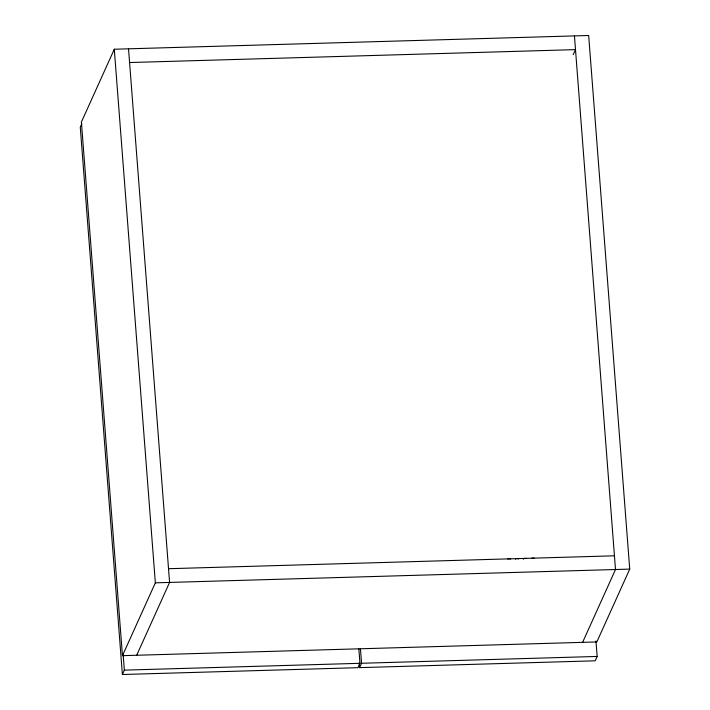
<?xml version="1.0" encoding="UTF-8"?>
<svg xmlns="http://www.w3.org/2000/svg" width="710" height="710" viewBox="0 0 710 710"><rect width="100%" height="100%" fill="white"/><g stroke="black" fill="none" stroke-linecap="round" stroke-linejoin="round"><path stroke-width="1.06" d="M518.575 558.965L517.208 558.53A1.597 0.47 -4.4 0 0 515.407 559.178M114.292 49.23L81.393 122.058L122.457 655.667L596.835 641.938L629.726 569.109L588.67 35.5L114.292 49.23L155.348 582.839L122.457 655.667M81.845 123.673L80.274 127.17L122.386 674.5L357.991 667.684L359.97 663.309L358.861 648.94M122.386 674.5L124.356 670.134L123.167 654.647M136.684 655.259L169.584 582.431L128.528 48.821M573.245 54.626L575.49 49.629L129.584 62.542M595.965 640.961L597.154 656.448L595.184 660.815L359.571 667.631L361.55 663.264L360.44 648.887M582.599 642.355L615.499 569.526L574.443 35.908M168.527 568.71L614.443 555.806M155.348 582.839L629.726 569.109M124.356 670.134L359.97 663.309M361.55 663.264L597.154 656.448M359.233 663.211L359.571 667.631M523.625 559.16A1.597 0.47 -4.4 0 1 523.43 558.699L525.515 558.3A1.597 0.47 -4.4 0 1 526.172 558.406M531.541 558.353A1.597 0.47 -4.4 0 1 533.228 558.069A1.597 0.47 -4.4 0 1 534.39 558.388M507.828 559.036A1.597 0.47 -4.4 0 1 509.505 558.752A1.597 0.47 -4.4 0 1 510.667 559.072"/></g></svg>
